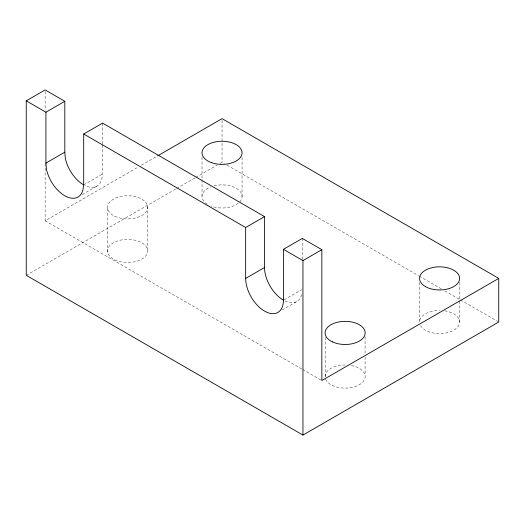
<?xml version="1.0" encoding="UTF-8"?>
<svg xmlns="http://www.w3.org/2000/svg" width="525" height="525" viewBox="0 0 525 525"><rect width="100%" height="100%" fill="white"/><g stroke="black" fill="none" stroke-linecap="round" stroke-linejoin="round"><path stroke-width="0.39" stroke-dasharray="2.62 1.97" d="M102.585 144.913L102.585 173.992L101.784 179.176A26.709 15.422 60 0 1 84.952 185.555M83.698 184.898L102.585 173.992M82.208 194.611L96.895 186.126M45.137 163.544L45.137 220.789L138.548 166.858M141.376 165.224L156.949 156.24M26.25 275.317L175.934 188.895M176.649 188.482L195.09 177.837M195.799 177.424L217.081 165.139M219.923 163.498L222.049 162.271L224.175 163.498M284.13 299.808L301.619 289.708M282.096 310.012L296.789 301.534M227.017 165.139L418.576 275.737M419.285 276.143L441.282 288.842M444.826 290.889L459.729 299.493M460.438 299.9L498.041 321.615M45.137 220.789L301.973 369.075M302.682 369.482L321.129 380.133M459.605 282.443L459.605 300.215M459.605 301.022L459.605 322.022M419.534 282.443L419.534 322.022A20.035 11.563 0 0 1 439.569 310.459M365.072 336.656L365.072 353.614M365.072 356.849L365.072 375.428M325.192 337.273L325.192 377.665A20.035 11.563 0 0 1 346.192 364.993M302.321 238.416L302.321 259.422M242.064 157.336L242.064 196.914M222.049 120.264L222.049 162.271M202.033 157.192L202.033 178.999M202.033 179.806L202.033 195.963M147.558 206.253L147.558 249.867M107.671 208.432L107.671 252.052M102.585 123.099L102.585 144.106M45.137 91.573L45.137 110.381M444.754 310.853A20.035 11.563 0 0 1 453.738 330.199A20.035 11.563 0 0 1 420.217 325.014M351.33 365.544A20.035 11.563 0 0 1 364.921 378.341A20.035 11.563 0 0 1 345.194 388.113A20.035 11.563 0 0 1 325.362 378.413M214.102 185.824A20.035 11.563 0 0 1 242.018 197.348A20.035 11.563 0 0 1 211.326 206.207M207.309 204.271A20.035 11.563 0 0 1 210.518 186.979M301.678 294.577A26.709 15.422 60 0 1 284.137 300.602M114.844 259.875A20.035 11.563 0 0 0 147.368 252.886A20.035 11.563 0 0 0 120.625 240.122A20.035 11.563 0 0 0 114.844 259.875M114.844 216.254A20.035 11.563 0 0 0 147.368 209.265A20.035 11.563 0 0 0 120.625 196.501A20.035 11.563 0 0 0 114.844 216.254"/><path stroke-width="0.79" d="M157.651 155.833L222.049 118.65L498.75 278.401L498.75 322.022L302.951 435.067L26.25 275.317L26.25 100.839L45.137 89.932L64.811 101.292L64.811 152.184L65.297 158.11A26.709 15.422 60 0 0 83.541 184.807M26.25 100.839L45.924 112.199L64.811 101.292M83.698 134.006L102.585 123.099L264.548 216.608L264.548 267.501A26.709 15.422 60 0 0 283.434 300.208A26.709 15.422 60 0 1 264.548 311.115A26.709 15.422 60 0 1 245.661 278.401L245.661 227.515L83.698 134.006L83.698 184.898L82.897 190.076A26.709 15.422 60 0 1 64.654 195.707A26.709 15.422 60 0 1 46.41 169.011L45.924 163.085L45.924 112.199M45.924 163.085L64.811 152.184M245.661 227.515L264.548 216.608M283.434 300.208L283.434 249.323L302.321 238.416L321.838 249.683L321.838 380.54L498.75 278.401M245.661 278.401L264.548 267.501M283.434 249.323L302.951 260.59L321.838 249.683M302.951 260.59L302.951 435.067M425.401 286.584A20.035 11.563 0 0 0 458.922 281.393A20.035 11.563 0 0 0 434.385 267.232A20.035 11.563 0 0 0 425.401 286.584M332.404 341.86A20.035 11.563 0 0 0 364.895 334.825A20.035 11.563 0 0 0 338.1 322.094A20.035 11.563 0 0 0 332.404 341.86M211.326 162.586A20.035 11.563 0 0 0 242.064 153.293A20.035 11.563 0 0 0 212.756 142.57A20.035 11.563 0 0 0 211.326 162.586"/></g></svg>
